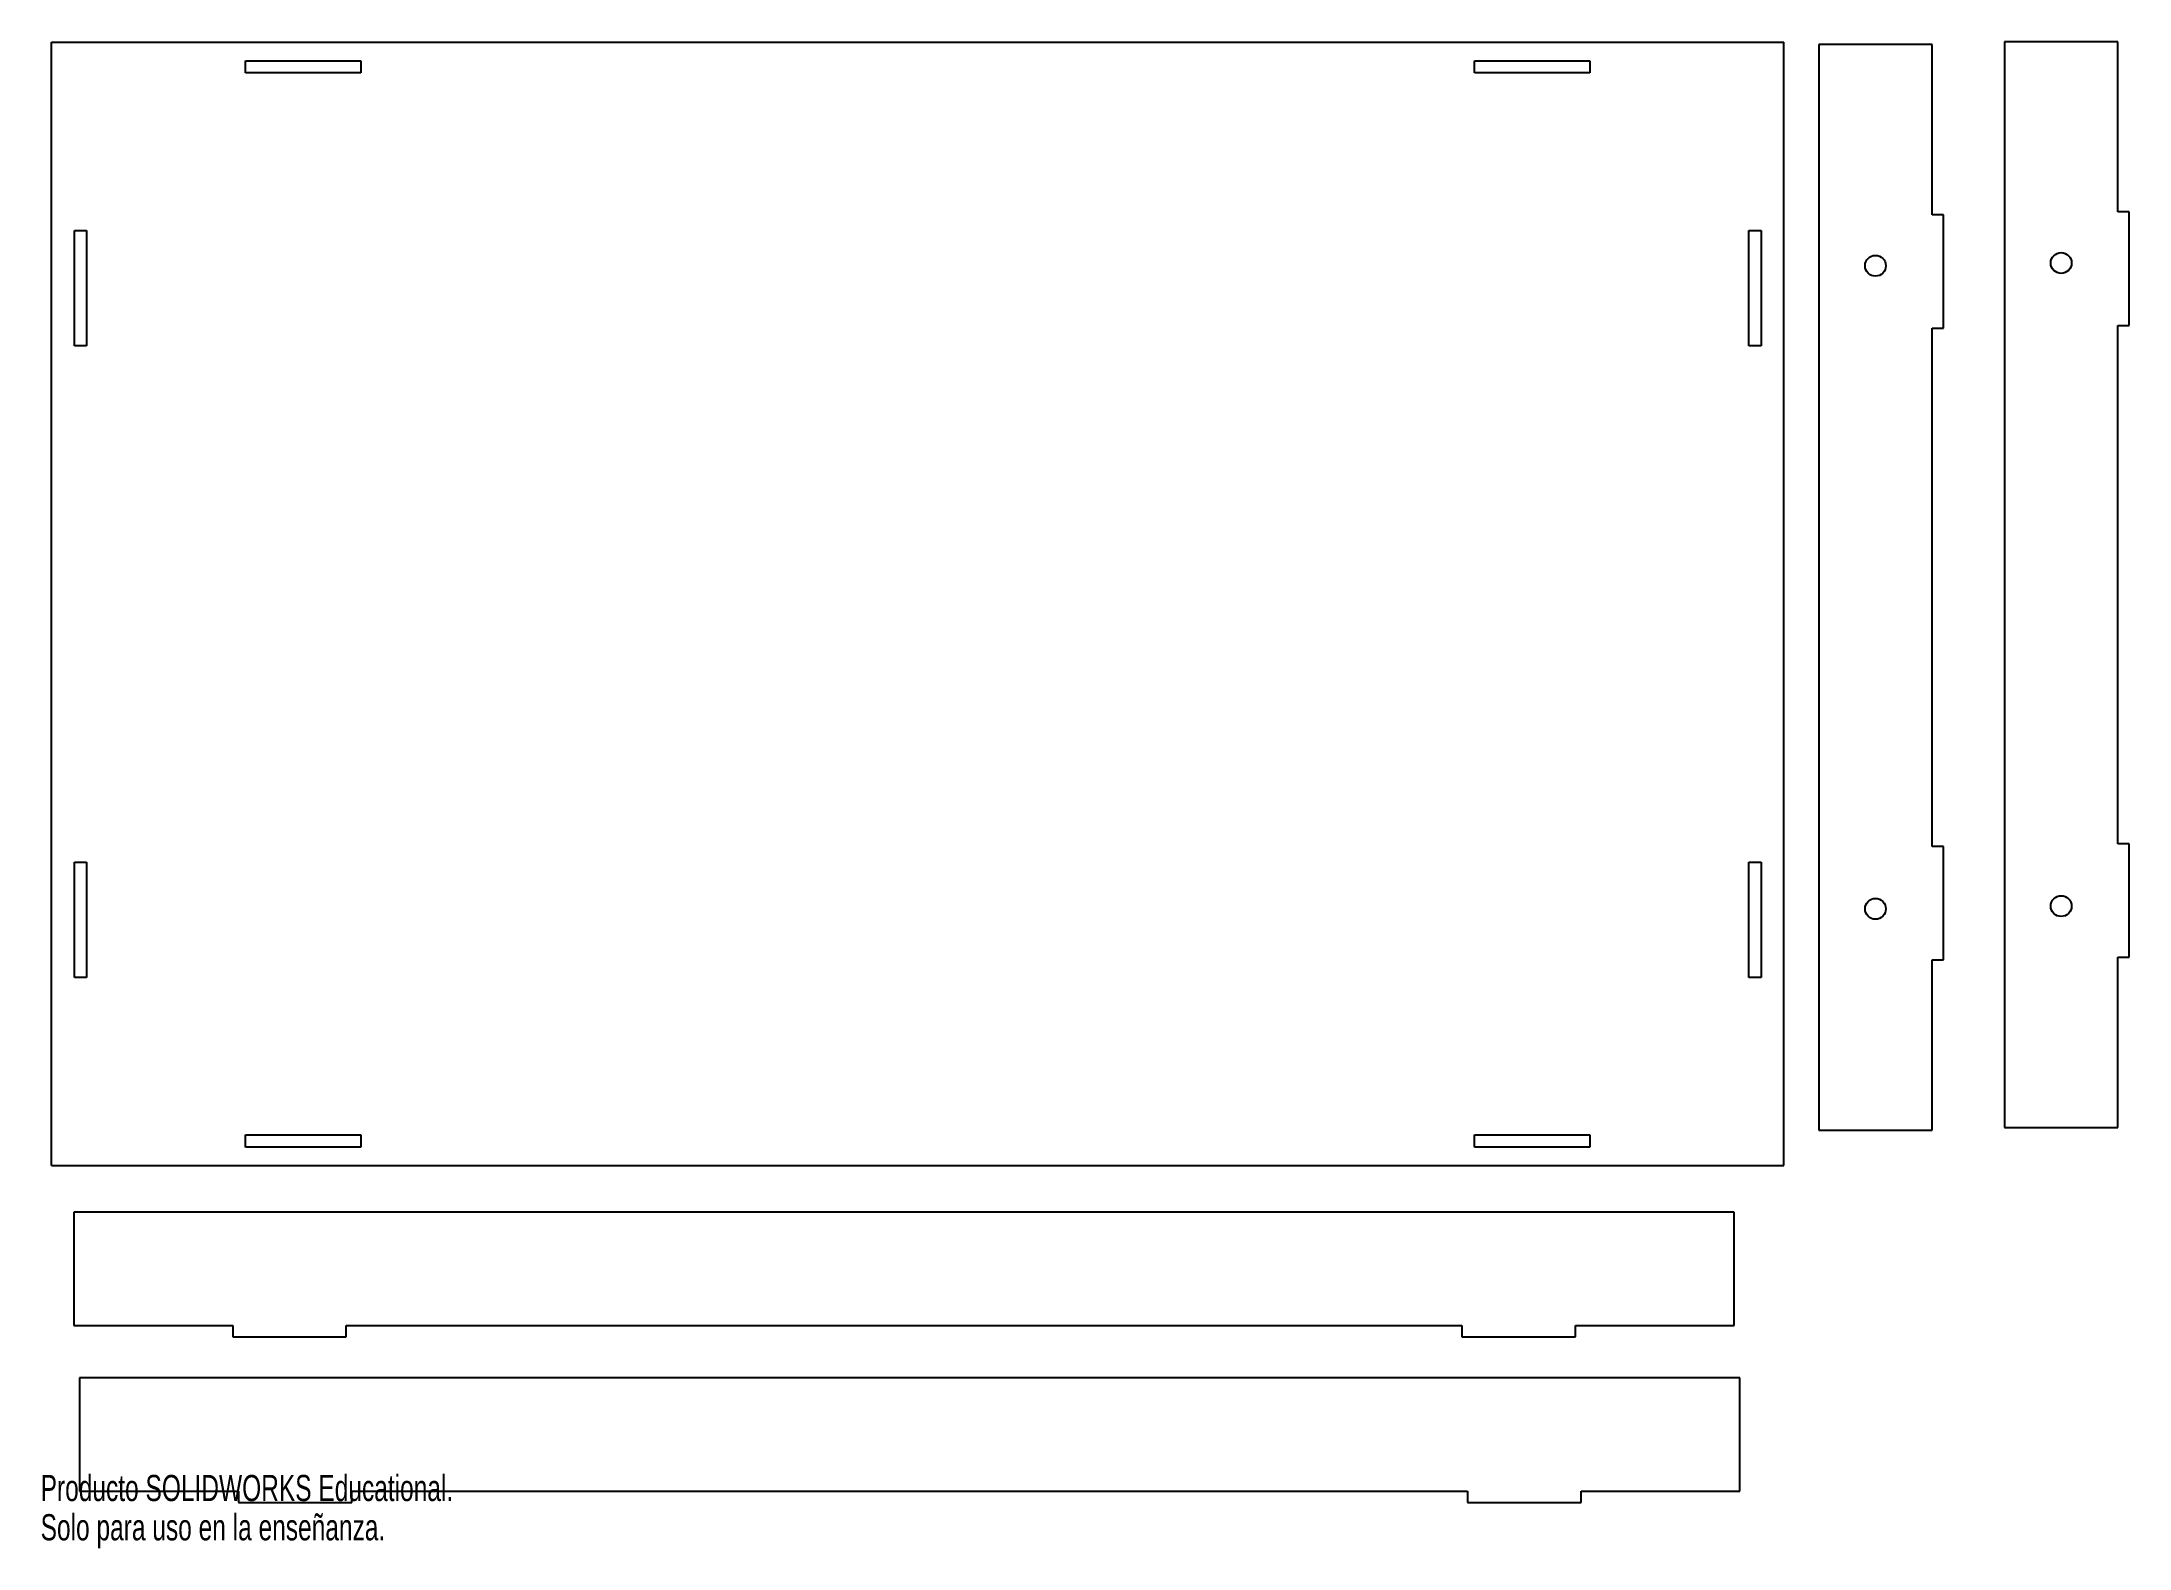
# Model space of a CAD drawing. Header units: millimetres. Extents: x 0 to 552, y 0 to 398.
import ezdxf

# ---------------------------------------------------------------- set-up
doc = ezdxf.new("R2010")
doc.units = ezdxf.units.MM
doc.styles.add('SLDTEXTSTYLE0', font='TXT', dxfattribs={"width": 0.7})

msp = doc.modelspace()

# ---------------------------------------------------------------- linework, layer by layer
at = {"color": 1, "linetype": 'Continuous', "lineweight": 25}
for p, q in [((2.91, 101.06), (2.91, 398.06)), ((2.91, 398.06), (460.91, 398.06)), ((460.91, 101.06), (460.91, 398.06)), ((470.14, 397.45), (470.14, 110.45)), ((500.14, 397.45), (470.14, 397.45)), ((500.14, 352.45), (500.14, 397.45)), ((519.25, 398.17), (519.25, 111.17)), ((549.25, 398.17), (519.25, 398.17)), ((549.25, 353.17), (549.25, 398.17)), ((503.14, 352.45), (500.14, 352.45)), ((503.14, 322.45), (503.14, 352.45)), ((552.25, 353.17), (549.25, 353.17)), ((552.25, 323.17), (552.25, 353.17)), ((500.14, 322.45), (503.14, 322.45)), ((500.14, 185.45), (500.14, 322.45)), ((549.25, 323.17), (552.25, 323.17)), ((549.25, 186.17), (549.25, 323.17)), ((503.14, 185.45), (500.14, 185.45)), ((503.14, 155.45), (503.14, 185.45)), ((552.25, 186.17), (549.25, 186.17)), ((552.25, 156.17), (552.25, 186.17)), ((500.14, 155.45), (503.14, 155.45)), ((500.14, 110.45), (500.14, 155.45)), ((549.25, 156.17), (552.25, 156.17)), ((549.25, 111.17), (549.25, 156.17)), ((470.14, 110.45), (500.14, 110.45)), ((519.25, 111.17), (549.25, 111.17)), ((2.91, 101.06), (460.91, 101.06))]:
    msp.add_line(p, q, dxfattribs=at)
at = {"color": 7, "linetype": 'Continuous', "lineweight": 25}
for p, q in [((54.16, 393.16), (84.66, 393.16)), ((54.16, 389.96), (54.16, 393.16)), ((84.66, 393.16), (84.66, 389.96)), ((379.16, 389.96), (379.16, 393.16)), ((379.16, 393.16), (409.66, 393.16)), ((409.66, 393.16), (409.66, 389.96)), ((84.66, 389.96), (54.16, 389.96)), ((409.66, 389.96), (379.16, 389.96)), ((8.91, 348.31), (12.11, 348.31)), ((8.91, 317.81), (8.91, 348.31)), ((12.11, 348.31), (12.11, 317.81)), ((451.71, 317.81), (451.71, 348.31)), ((451.71, 348.31), (454.91, 348.31)), ((454.91, 348.31), (454.91, 317.81)), ((12.11, 317.81), (8.91, 317.81)), ((454.91, 317.81), (451.71, 317.81)), ((8.91, 150.81), (8.91, 181.31)), ((8.91, 181.31), (12.11, 181.31)), ((12.11, 181.31), (12.11, 150.81)), ((451.71, 150.81), (451.71, 181.31)), ((451.71, 181.31), (454.91, 181.31)), ((454.91, 181.31), (454.91, 150.81)), ((12.11, 150.81), (8.91, 150.81)), ((454.91, 150.81), (451.71, 150.81)), ((54.16, 105.96), (54.16, 109.16)), ((54.16, 109.16), (84.66, 109.16)), ((84.66, 105.96), (54.16, 105.96)), ((84.66, 109.16), (84.66, 105.96)), ((379.16, 105.96), (379.16, 109.16)), ((379.16, 109.16), (409.66, 109.16)), ((409.66, 105.96), (379.16, 105.96)), ((409.66, 109.16), (409.66, 105.96)), ((8.82, 88.8), (8.82, 58.8)), ((447.82, 88.8), (8.82, 88.8)), ((447.82, 58.8), (447.82, 88.8)), ((8.82, 58.8), (50.82, 58.8)), ((50.82, 58.8), (50.82, 55.8)), ((50.82, 55.8), (80.82, 55.8)), ((80.82, 58.8), (375.82, 58.8)), ((80.82, 55.8), (80.82, 58.8)), ((375.82, 58.8), (375.82, 55.8)), ((375.82, 55.8), (405.82, 55.8)), ((405.82, 58.8), (447.82, 58.8)), ((405.82, 55.8), (405.82, 58.8)), ((10.3, 44.98), (10.3, 14.98)), ((449.3, 44.98), (10.3, 44.98)), ((449.3, 14.98), (449.3, 44.98)), ((10.3, 14.98), (52.3, 14.98)), ((52.3, 14.98), (52.3, 11.98)), ((52.3, 11.98), (82.3, 11.98)), ((82.3, 14.98), (377.3, 14.98)), ((82.3, 11.98), (82.3, 14.98)), ((377.3, 14.98), (377.3, 11.98)), ((377.3, 11.98), (407.3, 11.98)), ((407.3, 14.98), (449.3, 14.98)), ((407.3, 11.98), (407.3, 14.98))]:
    msp.add_line(p, q, dxfattribs=at)
for centre in [(534.25, 339.67), (485.14, 338.95), (485.14, 168.95), (534.25, 169.67)]:
    msp.add_circle(centre, 2.75, dxfattribs=at)

# ---------------------------------------------------------------- texts
at = {"color": 7, "linetype": 'Continuous', "char_height": 6.92, "attachment_point": 1, "style": 'SLDTEXTSTYLE0'}
for s, insert in [('Producto SOLIDWORKS Educational.', (0, 19.3)), ('Solo para uso en la enseñanza.', (0, 8.92))]:
    msp.add_mtext(s, dxfattribs=dict(at, insert=insert))

doc.saveas('drawing.dxf')
